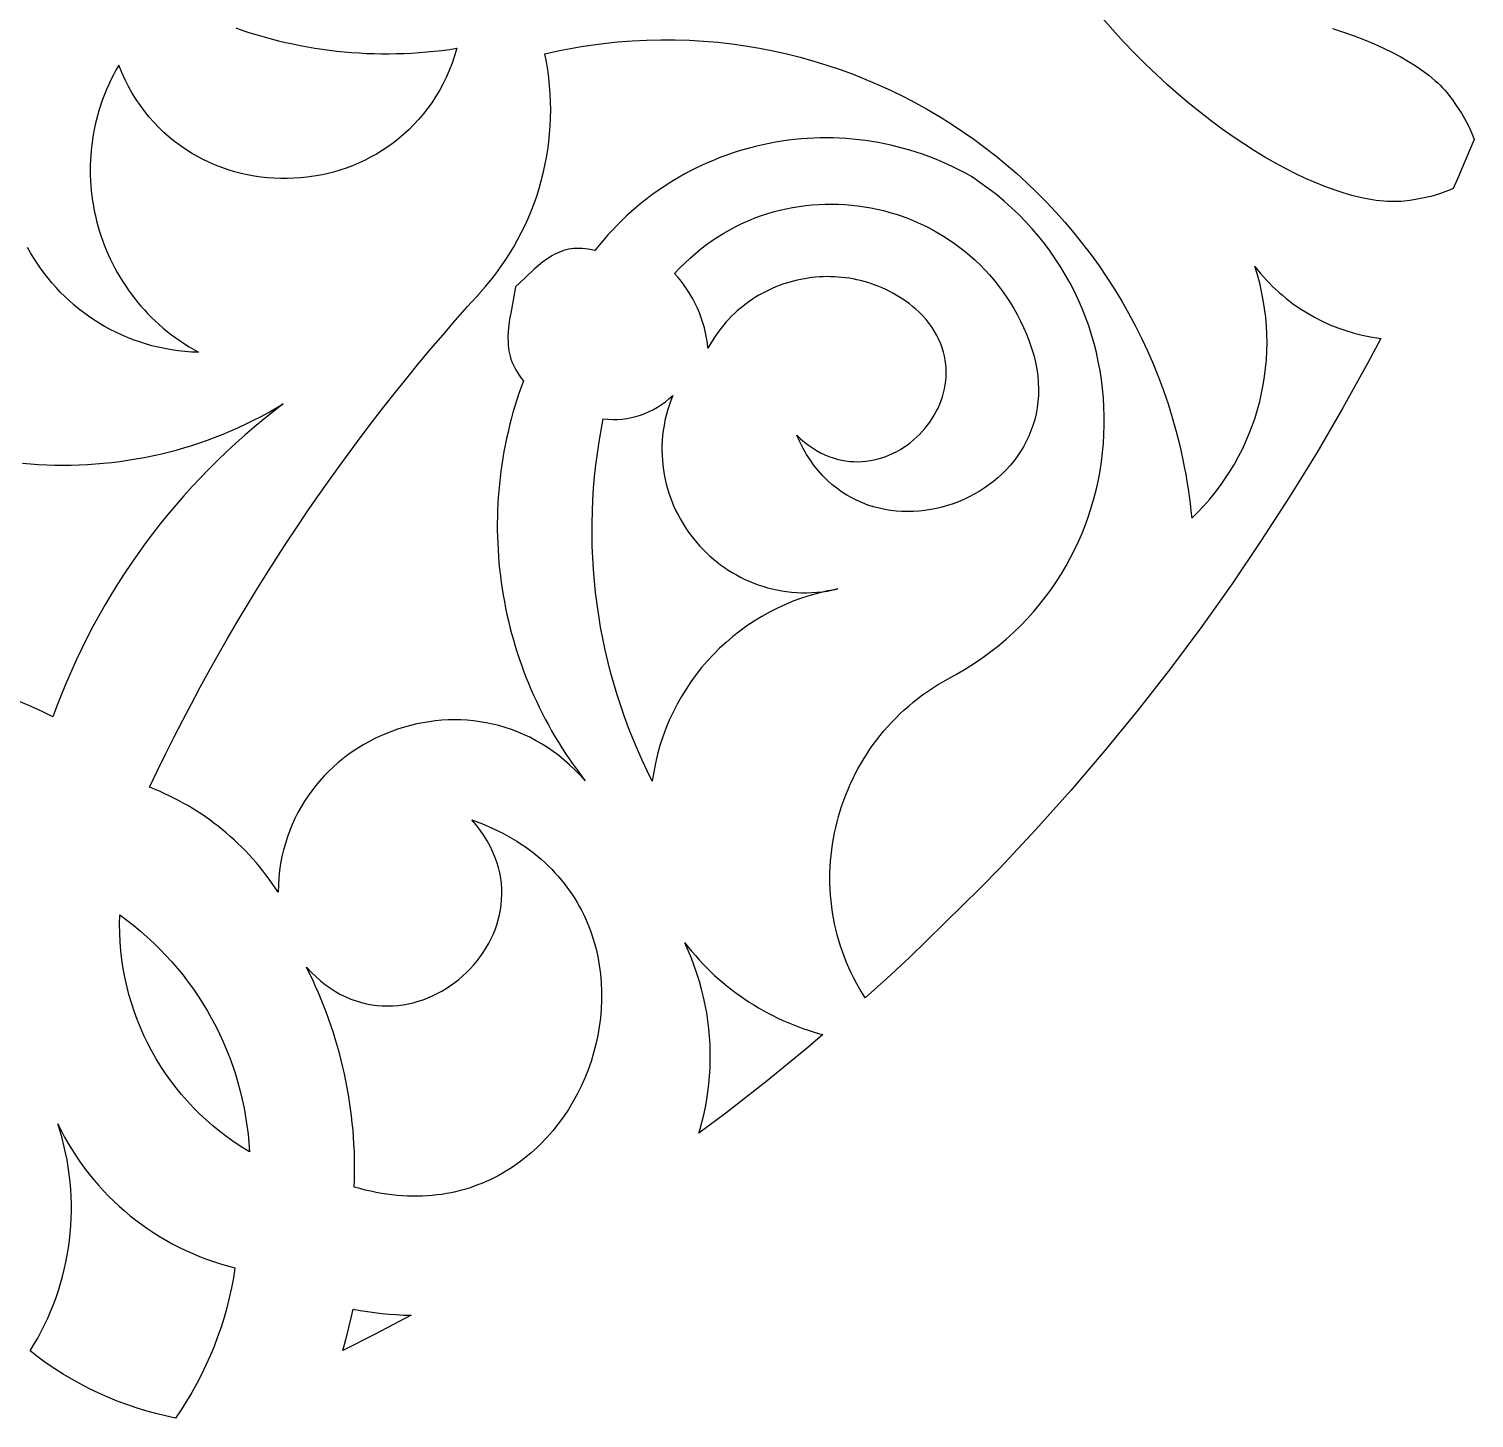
# Model space of a CAD drawing. Extents: x -1145 to -490, y -328 to 327.
# Drawn here: x -779 to -702.2, y -116.2 to -42.3 of the extents above; entities that cross this region are included whole.
import ezdxf

# ---------------------------------------------------------------- set-up
doc = ezdxf.new("R2010")
doc.units = 0
doc.layers.add('LAYER_1', color=18, linetype='CONTINUOUS')

msp = doc.modelspace()

# ---------------------------------------------------------------- linework, layer by layer
at = {"layer": 'LAYER_1'}
for points in [[(-709.729, -42.316), (-709.141, -42.506), (-708.575, -42.705), (-708.032, -42.912), (-707.513, -43.128), (-707.018, -43.351), (-706.547, -43.581), (-706.103, -43.817), (-705.684, -44.059), (-705.292, -44.306), (-704.928, -44.557), (-704.592, -44.813), (-704.284, -45.071), (-704.141, -45.202), (-704.006, -45.333), (-703.878, -45.464), (-703.758, -45.596), (-703.645, -45.728), (-703.54, -45.861), (-703.357, -46.106), (-703.186, -46.347), (-703.026, -46.585), (-702.876, -46.82), (-702.737, -47.055), (-702.609, -47.291), (-702.49, -47.527), (-702.381, -47.767), (-702.281, -48.01), (-702.205, -48.215), (-703.084, -50.304), (-703.314, -50.817), (-703.508, -50.903), (-703.752, -51), (-703.999, -51.087), (-704.251, -51.166), (-704.509, -51.237), (-704.773, -51.299), (-705.046, -51.355), (-705.328, -51.405), (-705.62, -51.448), (-705.924, -51.486), (-706.092, -51.502), (-706.266, -51.512), (-706.445, -51.517), (-706.628, -51.515), (-706.816, -51.508), (-707.009, -51.495), (-707.409, -51.452), (-707.826, -51.385), (-708.26, -51.296), (-708.71, -51.184), (-709.174, -51.049), (-709.652, -50.891), (-710.144, -50.71), (-710.648, -50.506), (-711.163, -50.28), (-711.689, -50.031), (-712.225, -49.759), (-712.769, -49.465), (-713.322, -49.149), (-713.881, -48.81), (-714.447, -48.449), (-715.018, -48.065), (-715.594, -47.659), (-716.173, -47.231), (-716.755, -46.781), (-717.339, -46.309), (-717.924, -45.814), (-718.509, -45.298), (-719.094, -44.76), (-719.677, -44.2), (-720.257, -43.618), (-720.834, -43.014), (-721.407, -42.389), (-721.975, -41.742)], [(-768.024, -42.284), (-767.653, -42.412), (-767.279, -42.534), (-766.904, -42.649), (-766.527, -42.759), (-766.147, -42.862), (-765.766, -42.959), (-765.383, -43.05), (-764.999, -43.135), (-764.613, -43.213), (-764.226, -43.285), (-763.837, -43.351), (-763.446, -43.411), (-763.055, -43.464), (-762.662, -43.51), (-762.268, -43.551), (-761.873, -43.584), (-761.478, -43.611), (-761.081, -43.632), (-760.683, -43.646), (-760.285, -43.654), (-759.886, -43.655), (-759.486, -43.649), (-759.086, -43.637), (-758.686, -43.618), (-758.285, -43.592), (-757.884, -43.559), (-757.483, -43.52), (-757.081, -43.473), (-756.68, -43.42), (-756.278, -43.36), (-756.4, -43.765), (-756.536, -44.158), (-756.686, -44.539), (-756.848, -44.908), (-757.023, -45.265), (-757.21, -45.609), (-757.409, -45.942), (-757.619, -46.263), (-757.84, -46.571), (-758.072, -46.868), (-758.313, -47.152), (-758.564, -47.424), (-758.824, -47.684), (-759.093, -47.932), (-759.37, -48.167), (-759.655, -48.39), (-759.948, -48.601), (-760.248, -48.8), (-760.554, -48.986), (-760.866, -49.16), (-761.184, -49.322), (-761.508, -49.471), (-761.836, -49.608), (-762.169, -49.732), (-762.506, -49.844), (-762.846, -49.944), (-763.19, -50.031), (-763.536, -50.105), (-763.885, -50.167), (-764.235, -50.216), (-764.588, -50.253), (-764.941, -50.277), (-765.295, -50.289), (-765.649, -50.288), (-766.003, -50.274), (-766.356, -50.247), (-766.708, -50.208), (-767.059, -50.156), (-767.407, -50.092), (-767.754, -50.014), (-768.097, -49.924), (-768.438, -49.821), (-768.775, -49.705), (-769.108, -49.577), (-769.436, -49.435), (-769.759, -49.28), (-770.077, -49.113), (-770.39, -48.933), (-770.696, -48.739), (-770.995, -48.533), (-771.288, -48.314), (-771.573, -48.081), (-771.85, -47.836), (-772.119, -47.577), (-772.379, -47.306), (-772.63, -47.021), (-772.872, -46.723), (-773.103, -46.412), (-773.324, -46.088), (-773.534, -45.751), (-773.733, -45.4), (-773.92, -45.036), (-774.095, -44.659), (-774.258, -44.269), (-774.401, -44.522), (-774.538, -44.777), (-774.667, -45.034), (-774.788, -45.293), (-774.903, -45.554), (-775.01, -45.816), (-775.11, -46.08), (-775.203, -46.345), (-775.288, -46.612), (-775.367, -46.879), (-775.438, -47.148), (-775.502, -47.417), (-775.56, -47.688), (-775.61, -47.959), (-775.654, -48.23), (-775.69, -48.502), (-775.72, -48.774), (-775.743, -49.046), (-775.759, -49.318), (-775.768, -49.59), (-775.77, -49.861), (-775.766, -50.133), (-775.756, -50.403), (-775.738, -50.674), (-775.714, -50.943), (-775.683, -51.212), (-775.646, -51.479), (-775.603, -51.745), (-775.553, -52.011), (-775.496, -52.274), (-775.434, -52.537), (-775.364, -52.797), (-775.289, -53.056), (-775.207, -53.313), (-775.119, -53.568), (-775.025, -53.821), (-774.925, -54.071), (-774.818, -54.32), (-774.706, -54.565), (-774.587, -54.808), (-774.462, -55.049), (-774.332, -55.286), (-774.195, -55.521), (-774.052, -55.752), (-773.904, -55.98), (-773.75, -56.205), (-773.59, -56.426), (-773.424, -56.643), (-773.252, -56.857), (-773.075, -57.067), (-772.892, -57.273), (-772.703, -57.475), (-772.509, -57.672), (-772.309, -57.865), (-772.104, -58.054), (-771.893, -58.238), (-771.677, -58.417), (-771.455, -58.591), (-771.228, -58.761), (-770.995, -58.925), (-770.757, -59.084), (-770.514, -59.237), (-770.266, -59.385), (-770.012, -59.528), (-770.38, -59.513), (-770.744, -59.485), (-771.104, -59.446), (-771.458, -59.396), (-771.808, -59.334), (-772.153, -59.262), (-772.493, -59.178), (-772.827, -59.084), (-773.156, -58.98), (-773.48, -58.865), (-773.798, -58.741), (-774.11, -58.607), (-774.417, -58.463), (-774.717, -58.31), (-775.012, -58.148), (-775.3, -57.978), (-775.581, -57.799), (-775.856, -57.611), (-776.124, -57.415), (-776.386, -57.212), (-776.64, -57.001), (-776.888, -56.782), (-777.128, -56.556), (-777.361, -56.323), (-777.586, -56.083), (-777.804, -55.837), (-778.014, -55.585), (-778.216, -55.326), (-778.41, -55.061), (-778.596, -54.791), (-778.774, -54.516), (-778.943, -54.235), (-779.104, -53.949)], [(-779.372, -65.427), (-778.942, -65.464), (-778.512, -65.493), (-778.081, -65.514), (-777.649, -65.527), (-777.218, -65.532), (-776.786, -65.528), (-776.354, -65.516), (-775.922, -65.496), (-775.49, -65.467), (-775.059, -65.43), (-774.628, -65.385), (-774.197, -65.332), (-773.768, -65.27), (-773.339, -65.2), (-772.911, -65.122), (-772.484, -65.035), (-772.058, -64.94), (-771.634, -64.836), (-771.211, -64.724), (-770.789, -64.604), (-770.369, -64.475), (-769.951, -64.338), (-769.535, -64.192), (-769.121, -64.038), (-768.709, -63.876), (-768.3, -63.705), (-767.892, -63.525), (-767.488, -63.337), (-767.086, -63.14), (-766.686, -62.935), (-766.29, -62.722), (-765.897, -62.499), (-765.507, -62.268), (-766.029, -62.67), (-766.543, -63.081), (-767.049, -63.5), (-767.547, -63.929), (-768.036, -64.365), (-768.517, -64.81), (-768.99, -65.264), (-769.454, -65.725), (-769.909, -66.195), (-770.355, -66.672), (-770.793, -67.157), (-771.221, -67.65), (-771.641, -68.15), (-772.051, -68.657), (-772.452, -69.172), (-772.843, -69.694), (-773.225, -70.223), (-773.598, -70.759), (-773.961, -71.301), (-774.314, -71.85), (-774.657, -72.405), (-774.99, -72.967), (-775.313, -73.535), (-775.626, -74.109), (-775.929, -74.689), (-776.221, -75.275), (-776.503, -75.866), (-776.775, -76.463), (-777.036, -77.065), (-777.286, -77.673), (-777.525, -78.286), (-777.754, -78.904), (-778.331, -78.631), (-778.913, -78.367), (-779.499, -78.112)]]:
    msp.add_lwpolyline(points, dxfattribs=at)
for points in [[(-744.674, -42.914), (-743.917, -42.938), (-743.163, -42.982), (-742.414, -43.046), (-741.669, -43.131), (-740.929, -43.235), (-740.195, -43.358), (-739.465, -43.5), (-738.742, -43.662), (-738.024, -43.842), (-737.313, -44.041), (-736.609, -44.258), (-735.911, -44.493), (-735.221, -44.746), (-734.539, -45.016), (-733.865, -45.304), (-733.199, -45.609), (-732.542, -45.931), (-731.894, -46.269), (-731.255, -46.624), (-730.626, -46.995), (-730.007, -47.382), (-729.398, -47.784), (-728.8, -48.202), (-728.213, -48.636), (-727.637, -49.084), (-727.073, -49.547), (-726.52, -50.025), (-725.98, -50.517), (-725.453, -51.023), (-724.938, -51.543), (-724.436, -52.076), (-723.949, -52.623), (-723.475, -53.183), (-723.015, -53.756), (-722.569, -54.341), (-722.139, -54.939), (-721.724, -55.549), (-721.324, -56.172), (-720.94, -56.805), (-720.572, -57.451), (-720.221, -58.108), (-719.887, -58.775), (-719.569, -59.454), (-719.269, -60.143), (-718.987, -60.843), (-718.723, -61.552), (-718.477, -62.272), (-718.251, -63.001), (-718.043, -63.739), (-717.854, -64.487), (-717.686, -65.244), (-717.609, -65.625), (-717.537, -66.009), (-717.47, -66.395), (-717.409, -66.783), (-717.352, -67.173), (-717.301, -67.565), (-717.255, -67.959), (-717.214, -68.355), (-716.883, -68.027), (-716.565, -67.688), (-716.261, -67.341), (-715.971, -66.984), (-715.694, -66.618), (-715.432, -66.245), (-715.184, -65.863), (-714.95, -65.474), (-714.73, -65.077), (-714.525, -64.675), (-714.334, -64.265), (-714.158, -63.851), (-713.996, -63.43), (-713.85, -63.005), (-713.718, -62.575), (-713.601, -62.141), (-713.5, -61.703), (-713.414, -61.261), (-713.343, -60.817), (-713.287, -60.37), (-713.247, -59.921), (-713.223, -59.471), (-713.214, -59.019), (-713.222, -58.566), (-713.245, -58.112), (-713.284, -57.659), (-713.34, -57.206), (-713.411, -56.753), (-713.5, -56.302), (-713.604, -55.852), (-713.725, -55.405), (-713.863, -54.959), (-713.714, -55.148), (-713.561, -55.333), (-713.405, -55.513), (-713.245, -55.688), (-713.082, -55.859), (-712.916, -56.026), (-712.746, -56.188), (-712.573, -56.345), (-712.397, -56.498), (-712.218, -56.646), (-712.036, -56.79), (-711.851, -56.928), (-711.474, -57.192), (-711.086, -57.437), (-710.689, -57.664), (-710.284, -57.871), (-709.87, -58.059), (-709.45, -58.228), (-709.022, -58.377), (-708.589, -58.507), (-708.151, -58.617), (-707.709, -58.708), (-707.263, -58.778), (-707.16, -58.79), (-707.846, -60.09), (-709.18, -62.489), (-710.57, -64.866), (-712.016, -67.217), (-713.518, -69.542), (-715.074, -71.838), (-716.684, -74.103), (-718.347, -76.336), (-720.061, -78.534), (-721.827, -80.697), (-723.642, -82.821), (-725.506, -84.906), (-727.417, -86.95), (-728.46, -88.017), (-732.223, -91.701), (-733.419, -92.819), (-734.569, -93.847), (-734.685, -93.667), (-734.852, -93.392), (-735.011, -93.114), (-735.161, -92.833), (-735.303, -92.549), (-735.436, -92.264), (-735.561, -91.976), (-735.678, -91.685), (-735.786, -91.393), (-735.885, -91.099), (-735.977, -90.804), (-736.06, -90.507), (-736.135, -90.208), (-736.202, -89.909), (-736.261, -89.608), (-736.312, -89.307), (-736.355, -89.005), (-736.39, -88.702), (-736.417, -88.399), (-736.436, -88.096), (-736.447, -87.792), (-736.451, -87.489), (-736.447, -87.186), (-736.435, -86.883), (-736.415, -86.581), (-736.388, -86.28), (-736.354, -85.979), (-736.311, -85.679), (-736.262, -85.381), (-736.205, -85.084), (-736.14, -84.788), (-736.069, -84.494), (-735.99, -84.202), (-735.903, -83.912), (-735.81, -83.624), (-735.709, -83.338), (-735.602, -83.054), (-735.487, -82.773), (-735.365, -82.495), (-735.236, -82.22), (-735.101, -81.948), (-734.958, -81.679), (-734.809, -81.413), (-734.652, -81.151), (-734.489, -80.893), (-734.32, -80.638), (-734.143, -80.387), (-733.96, -80.141), (-733.771, -79.898), (-733.575, -79.661), (-733.372, -79.427), (-733.163, -79.199), (-732.948, -78.975), (-732.726, -78.757), (-732.498, -78.544), (-732.263, -78.336), (-732.023, -78.134), (-731.776, -77.937), (-731.523, -77.746), (-731.264, -77.562), (-730.999, -77.383), (-730.728, -77.211), (-730.451, -77.045), (-730.168, -76.886), (-729.683, -76.622), (-729.212, -76.344), (-728.756, -76.054), (-728.314, -75.752), (-727.887, -75.437), (-727.474, -75.111), (-727.075, -74.774), (-726.691, -74.426), (-726.322, -74.067), (-725.967, -73.699), (-725.627, -73.321), (-725.301, -72.934), (-724.99, -72.538), (-724.694, -72.134), (-724.412, -71.722), (-724.145, -71.302), (-723.892, -70.876), (-723.655, -70.442), (-723.432, -70.002), (-723.223, -69.556), (-723.03, -69.105), (-722.851, -68.649), (-722.687, -68.187), (-722.538, -67.722), (-722.403, -67.252), (-722.284, -66.78), (-722.179, -66.304), (-722.09, -65.825), (-722.015, -65.344), (-721.955, -64.861), (-721.91, -64.376), (-721.88, -63.891), (-721.865, -63.405), (-721.865, -62.918), (-721.88, -62.432), (-721.91, -61.946), (-721.955, -61.461), (-722.015, -60.977), (-722.09, -60.495), (-722.181, -60.015), (-722.286, -59.538), (-722.407, -59.064), (-722.543, -58.593), (-722.694, -58.125), (-722.86, -57.662), (-723.041, -57.204), (-723.238, -56.75), (-723.45, -56.302), (-723.677, -55.859), (-723.92, -55.423), (-724.177, -54.993), (-724.45, -54.57), (-724.739, -54.155), (-725.043, -53.747), (-725.362, -53.347), (-725.697, -52.956), (-726.047, -52.574), (-726.412, -52.202), (-726.793, -51.839), (-727.19, -51.486), (-727.602, -51.144), (-728.029, -50.813), (-728.473, -50.493), (-728.931, -50.186), (-729.248, -50.009), (-729.567, -49.841), (-729.888, -49.681), (-730.211, -49.529), (-730.537, -49.384), (-730.865, -49.248), (-731.195, -49.12), (-731.526, -49), (-731.859, -48.887), (-732.194, -48.782), (-732.529, -48.686), (-732.867, -48.597), (-733.205, -48.516), (-733.544, -48.442), (-733.884, -48.376), (-734.225, -48.319), (-734.566, -48.268), (-734.908, -48.226), (-735.251, -48.191), (-735.593, -48.163), (-735.936, -48.144), (-736.278, -48.132), (-736.621, -48.127), (-736.963, -48.13), (-737.305, -48.14), (-737.646, -48.158), (-737.986, -48.183), (-738.326, -48.216), (-738.665, -48.256), (-739.002, -48.303), (-739.339, -48.358), (-739.674, -48.42), (-740.008, -48.49), (-740.34, -48.566), (-740.671, -48.65), (-741, -48.741), (-741.326, -48.84), (-741.651, -48.945), (-741.974, -49.058), (-742.294, -49.177), (-742.611, -49.304), (-742.927, -49.438), (-743.239, -49.579), (-743.549, -49.727), (-743.855, -49.882), (-744.159, -50.044), (-744.459, -50.213), (-744.756, -50.388), (-745.05, -50.571), (-745.34, -50.76), (-745.626, -50.957), (-745.908, -51.16), (-746.186, -51.37), (-746.461, -51.586), (-746.731, -51.81), (-746.996, -52.04), (-747.257, -52.277), (-747.514, -52.52), (-747.765, -52.77), (-748.012, -53.027), (-748.254, -53.291), (-748.491, -53.56), (-748.722, -53.837), (-748.948, -54.12), (-749.123, -54.078), (-749.292, -54.046), (-749.456, -54.022), (-749.615, -54.007), (-749.769, -54.001), (-749.919, -54.002), (-750.064, -54.011), (-750.206, -54.027), (-750.344, -54.051), (-750.478, -54.082), (-750.61, -54.12), (-750.739, -54.164), (-750.865, -54.215), (-750.989, -54.271), (-751.111, -54.334), (-751.232, -54.402), (-751.469, -54.553), (-751.703, -54.724), (-751.935, -54.912), (-752.169, -55.115), (-752.649, -55.56), (-753.159, -56.041), (-753.291, -56.763), (-753.419, -57.442), (-753.474, -57.769), (-753.519, -58.087), (-753.55, -58.399), (-753.566, -58.705), (-753.562, -59.005), (-753.552, -59.154), (-753.536, -59.301), (-753.513, -59.448), (-753.484, -59.594), (-753.448, -59.74), (-753.405, -59.885), (-753.353, -60.029), (-753.294, -60.174), (-753.225, -60.318), (-753.148, -60.462), (-753.061, -60.606), (-752.965, -60.75), (-752.859, -60.895), (-752.742, -61.04), (-752.864, -61.377), (-752.981, -61.715), (-753.092, -62.055), (-753.198, -62.395), (-753.297, -62.737), (-753.391, -63.079), (-753.48, -63.422), (-753.562, -63.766), (-753.639, -64.111), (-753.711, -64.457), (-753.777, -64.803), (-753.837, -65.15), (-753.891, -65.497), (-753.94, -65.845), (-753.983, -66.193), (-754.021, -66.541), (-754.053, -66.89), (-754.08, -67.239), (-754.101, -67.587), (-754.116, -67.936), (-754.126, -68.285), (-754.131, -68.634), (-754.13, -68.982), (-754.123, -69.33), (-754.111, -69.678), (-754.093, -70.026), (-754.07, -70.373), (-754.042, -70.72), (-754.008, -71.066), (-753.968, -71.411), (-753.924, -71.756), (-753.873, -72.1), (-753.818, -72.443), (-753.757, -72.785), (-753.69, -73.127), (-753.618, -73.467), (-753.541, -73.806), (-753.458, -74.144), (-753.371, -74.481), (-753.277, -74.816), (-753.179, -75.15), (-753.075, -75.483), (-752.965, -75.814), (-752.851, -76.144), (-752.731, -76.472), (-752.606, -76.798), (-752.476, -77.122), (-752.34, -77.445), (-752.199, -77.766), (-752.053, -78.085), (-751.901, -78.402), (-751.745, -78.716), (-751.583, -79.029), (-751.416, -79.339), (-751.244, -79.647), (-751.067, -79.953), (-750.884, -80.257), (-750.696, -80.557), (-750.503, -80.856), (-750.305, -81.151), (-750.102, -81.444), (-749.894, -81.734), (-749.681, -82.022), (-749.462, -82.306), (-749.73, -82.009), (-750.005, -81.726), (-750.286, -81.458), (-750.574, -81.206), (-750.867, -80.968), (-751.166, -80.746), (-751.47, -80.537), (-751.779, -80.344), (-752.092, -80.164), (-752.41, -79.999), (-752.731, -79.848), (-753.055, -79.71), (-753.383, -79.587), (-753.713, -79.477), (-754.045, -79.38), (-754.38, -79.297), (-754.716, -79.227), (-755.053, -79.17), (-755.391, -79.126), (-755.73, -79.095), (-756.069, -79.076), (-756.408, -79.07), (-756.746, -79.077), (-757.083, -79.095), (-757.419, -79.126), (-757.754, -79.168), (-758.086, -79.222), (-758.416, -79.288), (-758.744, -79.366), (-759.068, -79.454), (-759.39, -79.554), (-759.707, -79.666), (-760.021, -79.788), (-760.33, -79.92), (-760.634, -80.064), (-760.933, -80.218), (-761.226, -80.383), (-761.514, -80.557), (-761.796, -80.742), (-762.071, -80.937), (-762.339, -81.141), (-762.6, -81.356), (-762.853, -81.58), (-763.098, -81.813), (-763.335, -82.055), (-763.563, -82.307), (-763.782, -82.568), (-763.992, -82.837), (-764.192, -83.115), (-764.382, -83.402), (-764.562, -83.697), (-764.73, -84.001), (-764.888, -84.312), (-765.034, -84.632), (-765.168, -84.96), (-765.29, -85.295), (-765.399, -85.638), (-765.495, -85.988), (-765.579, -86.345), (-765.648, -86.71), (-765.703, -87.082), (-765.745, -87.461), (-765.771, -87.846), (-765.782, -88.238), (-765.937, -88.002), (-766.096, -87.769), (-766.26, -87.54), (-766.428, -87.315), (-766.6, -87.093), (-766.776, -86.875), (-766.956, -86.66), (-767.141, -86.449), (-767.329, -86.243), (-767.521, -86.039), (-767.718, -85.84), (-767.918, -85.645), (-768.121, -85.454), (-768.329, -85.267), (-768.54, -85.084), (-768.754, -84.905), (-768.972, -84.73), (-769.194, -84.56), (-769.418, -84.394), (-769.647, -84.232), (-769.878, -84.075), (-770.112, -83.922), (-770.35, -83.774), (-770.591, -83.631), (-770.834, -83.492), (-771.081, -83.358), (-771.33, -83.228), (-771.582, -83.103), (-771.837, -82.984), (-772.095, -82.869), (-772.355, -82.759), (-772.618, -82.654), (-772.189, -81.757), (-771.753, -80.865), (-771.308, -79.978), (-770.855, -79.094), (-770.395, -78.215), (-769.926, -77.341), (-769.449, -76.471), (-768.964, -75.606), (-768.472, -74.745), (-767.971, -73.89), (-767.463, -73.039), (-766.947, -72.192), (-766.423, -71.351), (-765.891, -70.514), (-765.352, -69.683), (-764.805, -68.856), (-764.251, -68.035), (-763.689, -67.219), (-763.119, -66.408), (-762.542, -65.602), (-761.957, -64.801), (-761.365, -64.006), (-760.766, -63.216), (-760.159, -62.432), (-759.545, -61.653), (-758.924, -60.88), (-758.295, -60.112), (-757.659, -59.35), (-757.016, -58.594), (-756.366, -57.844), (-755.708, -57.099), (-755.044, -56.36), (-755.038, -56.348), (-754.751, -56.022), (-754.475, -55.689), (-754.21, -55.349), (-753.956, -55.002), (-753.713, -54.649), (-753.482, -54.29), (-753.261, -53.924), (-753.052, -53.553), (-752.854, -53.177), (-752.668, -52.795), (-752.493, -52.409), (-752.329, -52.018), (-752.178, -51.623), (-752.038, -51.224), (-751.91, -50.82), (-751.793, -50.414), (-751.689, -50.004), (-751.597, -49.591), (-751.516, -49.176), (-751.448, -48.758), (-751.392, -48.338), (-751.349, -47.917), (-751.318, -47.493), (-751.299, -47.068), (-751.293, -46.642), (-751.299, -46.216), (-751.318, -45.789), (-751.35, -45.361), (-751.395, -44.934), (-751.452, -44.507), (-751.523, -44.08), (-751.606, -43.654), (-751.218, -43.566), (-750.829, -43.484), (-750.441, -43.408), (-750.053, -43.337), (-749.666, -43.271), (-749.279, -43.212), (-748.505, -43.108), (-747.734, -43.027), (-746.965, -42.967), (-746.198, -42.928), (-745.434, -42.911)], [(-735.999, -51.651), (-735.652, -51.669), (-735.306, -51.697), (-734.961, -51.736), (-734.617, -51.786), (-734.275, -51.845), (-733.935, -51.915), (-733.597, -51.996), (-733.262, -52.086), (-732.93, -52.187), (-732.6, -52.298), (-732.274, -52.419), (-731.952, -52.55), (-731.633, -52.691), (-731.319, -52.842), (-731.009, -53.003), (-730.704, -53.173), (-730.403, -53.354), (-730.108, -53.544), (-729.819, -53.744), (-729.535, -53.953), (-729.257, -54.172), (-728.986, -54.4), (-728.721, -54.638), (-728.463, -54.886), (-728.212, -55.142), (-727.969, -55.408), (-727.733, -55.683), (-727.506, -55.968), (-727.286, -56.261), (-727.075, -56.564), (-726.873, -56.876), (-726.68, -57.196), (-726.496, -57.526), (-726.322, -57.865), (-726.158, -58.212), (-726.004, -58.568), (-725.86, -58.933), (-725.726, -59.313), (-725.614, -59.688), (-725.523, -60.058), (-725.453, -60.422), (-725.403, -60.78), (-725.372, -61.133), (-725.36, -61.479), (-725.366, -61.818), (-725.39, -62.151), (-725.432, -62.477), (-725.49, -62.796), (-725.565, -63.108), (-725.655, -63.412), (-725.76, -63.708), (-725.88, -63.996), (-726.014, -64.276), (-726.161, -64.548), (-726.321, -64.811), (-726.494, -65.066), (-726.678, -65.311), (-726.874, -65.547), (-727.08, -65.774), (-727.297, -65.991), (-727.523, -66.198), (-727.758, -66.395), (-728.002, -66.582), (-728.254, -66.758), (-728.513, -66.923), (-728.779, -67.078), (-729.052, -67.221), (-729.331, -67.353), (-729.614, -67.473), (-729.903, -67.582), (-730.195, -67.678), (-730.492, -67.763), (-730.791, -67.835), (-731.093, -67.894), (-731.397, -67.94), (-731.703, -67.973), (-732.009, -67.993), (-732.316, -68), (-732.622, -67.992), (-732.928, -67.971), (-733.233, -67.936), (-733.535, -67.886), (-733.836, -67.822), (-734.133, -67.743), (-734.427, -67.649), (-734.717, -67.539), (-735.003, -67.414), (-735.283, -67.274), (-735.558, -67.118), (-735.826, -66.945), (-736.088, -66.757), (-736.343, -66.552), (-736.59, -66.33), (-736.828, -66.091), (-737.058, -65.835), (-737.278, -65.562), (-737.488, -65.271), (-737.687, -64.962), (-737.876, -64.636), (-738.052, -64.291), (-738.217, -63.928), (-738.011, -64.123), (-737.801, -64.302), (-737.589, -64.466), (-737.375, -64.615), (-737.159, -64.749), (-736.942, -64.869), (-736.723, -64.975), (-736.503, -65.067), (-736.282, -65.145), (-736.061, -65.21), (-735.839, -65.262), (-735.618, -65.301), (-735.398, -65.328), (-735.178, -65.343), (-734.959, -65.347), (-734.741, -65.339), (-734.525, -65.319), (-734.311, -65.289), (-734.1, -65.248), (-733.891, -65.198), (-733.684, -65.137), (-733.481, -65.066), (-733.281, -64.986), (-733.085, -64.897), (-732.893, -64.8), (-732.706, -64.694), (-732.523, -64.579), (-732.344, -64.457), (-732.172, -64.328), (-732.004, -64.191), (-731.843, -64.047), (-731.687, -63.896), (-731.538, -63.74), (-731.396, -63.577), (-731.26, -63.408), (-731.132, -63.234), (-731.012, -63.055), (-730.899, -62.871), (-730.795, -62.682), (-730.699, -62.49), (-730.612, -62.293), (-730.534, -62.092), (-730.465, -61.889), (-730.406, -61.682), (-730.357, -61.473), (-730.319, -61.261), (-730.29, -61.046), (-730.273, -60.831), (-730.267, -60.613), (-730.273, -60.394), (-730.29, -60.175), (-730.319, -59.954), (-730.36, -59.734), (-730.415, -59.513), (-730.482, -59.293), (-730.562, -59.073), (-730.656, -58.854), (-730.764, -58.636), (-730.886, -58.42), (-731.022, -58.205), (-731.173, -57.993), (-731.34, -57.782), (-731.521, -57.575), (-731.718, -57.37), (-731.883, -57.226), (-732.051, -57.087), (-732.221, -56.955), (-732.394, -56.828), (-732.569, -56.708), (-732.747, -56.593), (-732.927, -56.484), (-733.109, -56.381), (-733.294, -56.284), (-733.48, -56.193), (-733.667, -56.107), (-733.857, -56.027), (-734.048, -55.953), (-734.24, -55.885), (-734.434, -55.823), (-734.628, -55.766), (-734.824, -55.715), (-735.021, -55.669), (-735.218, -55.629), (-735.416, -55.595), (-735.615, -55.566), (-735.814, -55.543), (-736.013, -55.525), (-736.213, -55.513), (-736.412, -55.507), (-736.612, -55.506), (-736.811, -55.51), (-737.01, -55.52), (-737.209, -55.535), (-737.407, -55.556), (-737.604, -55.582), (-737.8, -55.613), (-737.996, -55.65), (-738.191, -55.692), (-738.384, -55.739), (-738.576, -55.791), (-738.767, -55.849), (-738.956, -55.912), (-739.143, -55.98), (-739.329, -56.054), (-739.513, -56.132), (-739.694, -56.216), (-739.874, -56.305), (-740.051, -56.399), (-740.226, -56.498), (-740.399, -56.602), (-740.568, -56.711), (-740.735, -56.825), (-740.9, -56.944), (-741.061, -57.068), (-741.219, -57.197), (-741.374, -57.331), (-741.525, -57.47), (-741.673, -57.614), (-741.817, -57.763), (-741.958, -57.916), (-742.095, -58.075), (-742.228, -58.238), (-742.356, -58.406), (-742.481, -58.578), (-742.601, -58.756), (-742.717, -58.938), (-742.828, -59.125), (-742.934, -59.316), (-742.965, -59.039), (-743.007, -58.764), (-743.06, -58.492), (-743.125, -58.223), (-743.2, -57.957), (-743.286, -57.695), (-743.383, -57.437), (-743.49, -57.183), (-743.608, -56.933), (-743.735, -56.689), (-743.873, -56.45), (-744.021, -56.216), (-744.178, -55.989), (-744.346, -55.767), (-744.522, -55.552), (-744.708, -55.345), (-744.44, -55.058), (-744.166, -54.784), (-743.885, -54.521), (-743.599, -54.27), (-743.307, -54.031), (-743.009, -53.804), (-742.707, -53.588), (-742.399, -53.384), (-742.087, -53.192), (-741.771, -53.011), (-741.45, -52.842), (-741.126, -52.684), (-740.799, -52.537), (-740.468, -52.402), (-740.134, -52.278), (-739.798, -52.165), (-739.459, -52.064), (-739.118, -51.973), (-738.775, -51.894), (-738.431, -51.826), (-738.085, -51.768), (-737.738, -51.722), (-737.391, -51.686), (-737.043, -51.661), (-736.695, -51.647), (-736.347, -51.644)], [(-744.911, -62.088), (-745.003, -62.356), (-745.085, -62.625), (-745.157, -62.893), (-745.218, -63.161), (-745.269, -63.428), (-745.311, -63.694), (-745.342, -63.96), (-745.364, -64.225), (-745.376, -64.488), (-745.379, -64.75), (-745.373, -65.011), (-745.357, -65.27), (-745.333, -65.527), (-745.3, -65.782), (-745.259, -66.034), (-745.209, -66.284), (-745.15, -66.532), (-745.084, -66.777), (-745.009, -67.018), (-744.926, -67.257), (-744.836, -67.493), (-744.738, -67.725), (-744.633, -67.953), (-744.521, -68.177), (-744.401, -68.398), (-744.274, -68.614), (-744.141, -68.826), (-744.001, -69.034), (-743.854, -69.237), (-743.701, -69.435), (-743.542, -69.628), (-743.376, -69.816), (-743.205, -69.998), (-743.027, -70.175), (-742.845, -70.346), (-742.656, -70.511), (-742.462, -70.67), (-742.263, -70.823), (-742.059, -70.97), (-741.85, -71.11), (-741.637, -71.243), (-741.418, -71.369), (-741.196, -71.488), (-740.968, -71.6), (-740.737, -71.705), (-740.502, -71.801), (-740.263, -71.89), (-740.02, -71.971), (-739.773, -72.044), (-739.523, -72.109), (-739.27, -72.165), (-739.013, -72.212), (-738.754, -72.251), (-738.492, -72.28), (-738.227, -72.301), (-737.959, -72.311), (-737.689, -72.313), (-737.417, -72.305), (-737.143, -72.286), (-736.866, -72.258), (-736.588, -72.22), (-736.57, -72.217), (-736.984, -72.312), (-737.451, -72.441), (-737.91, -72.587), (-738.361, -72.751), (-738.802, -72.932), (-739.235, -73.13), (-739.658, -73.344), (-740.07, -73.574), (-740.473, -73.82), (-740.864, -74.08), (-741.245, -74.356), (-741.613, -74.646), (-741.97, -74.95), (-742.314, -75.267), (-742.646, -75.597), (-742.964, -75.94), (-743.269, -76.296), (-743.56, -76.663), (-743.836, -77.042), (-744.098, -77.431), (-744.345, -77.832), (-744.576, -78.243), (-744.791, -78.663), (-744.99, -79.093), (-745.172, -79.532), (-745.337, -79.98), (-745.484, -80.436), (-745.614, -80.9), (-745.725, -81.371), (-745.818, -81.849), (-745.892, -82.333), (-746.169, -81.774), (-746.434, -81.209), (-746.686, -80.64), (-746.926, -80.066), (-747.154, -79.488), (-747.369, -78.907), (-747.572, -78.321), (-747.762, -77.732), (-747.94, -77.14), (-748.105, -76.544), (-748.257, -75.946), (-748.397, -75.345), (-748.524, -74.741), (-748.639, -74.135), (-748.74, -73.527), (-748.829, -72.917), (-748.905, -72.305), (-748.969, -71.692), (-749.019, -71.077), (-749.057, -70.461), (-749.082, -69.844), (-749.094, -69.227), (-749.093, -68.609), (-749.079, -67.991), (-749.052, -67.373), (-749.012, -66.754), (-748.959, -66.137), (-748.893, -65.519), (-748.813, -64.902), (-748.721, -64.287), (-748.615, -63.672), (-748.497, -63.059), (-748.248, -63.086), (-747.998, -63.098), (-747.749, -63.095), (-747.499, -63.077), (-747.251, -63.046), (-747.005, -63), (-746.761, -62.94), (-746.521, -62.867), (-746.285, -62.78), (-746.054, -62.681), (-745.828, -62.568), (-745.608, -62.443), (-745.396, -62.305), (-745.191, -62.155), (-744.995, -61.993), (-744.808, -61.82)], [(-736.309, -72.171), (-736.57, -72.217), (-736.509, -72.203), (-736.027, -72.112)], [(-755.199, -84.488), (-754.913, -84.6), (-754.633, -84.718), (-754.36, -84.84), (-754.094, -84.967), (-753.835, -85.099), (-753.582, -85.236), (-753.336, -85.377), (-753.097, -85.522), (-752.865, -85.672), (-752.639, -85.826), (-752.419, -85.984), (-752.207, -86.146), (-752, -86.312), (-751.8, -86.482), (-751.607, -86.656), (-751.42, -86.833), (-751.239, -87.013), (-751.065, -87.197), (-750.896, -87.384), (-750.734, -87.574), (-750.579, -87.767), (-750.429, -87.964), (-750.286, -88.163), (-750.148, -88.364), (-750.017, -88.569), (-749.892, -88.776), (-749.772, -88.985), (-749.659, -89.196), (-749.551, -89.41), (-749.45, -89.626), (-749.354, -89.844), (-749.264, -90.063), (-749.18, -90.285), (-749.101, -90.508), (-749.028, -90.733), (-748.961, -90.959), (-748.899, -91.186), (-748.843, -91.415), (-748.793, -91.645), (-748.748, -91.876), (-748.708, -92.108), (-748.674, -92.34), (-748.645, -92.574), (-748.604, -93.042), (-748.584, -93.512), (-748.584, -93.983), (-748.605, -94.454), (-748.647, -94.924), (-748.708, -95.391), (-748.789, -95.857), (-748.889, -96.319), (-749.009, -96.776), (-749.147, -97.228), (-749.304, -97.675), (-749.478, -98.114), (-749.671, -98.546), (-749.882, -98.969), (-750.109, -99.383), (-750.354, -99.786), (-750.615, -100.179), (-750.893, -100.559), (-751.187, -100.927), (-751.497, -101.281), (-751.823, -101.621), (-751.991, -101.785), (-752.163, -101.945), (-752.339, -102.101), (-752.519, -102.253), (-752.702, -102.401), (-752.889, -102.544), (-753.08, -102.683), (-753.274, -102.817), (-753.472, -102.947), (-753.673, -103.072), (-753.878, -103.192), (-754.086, -103.307), (-754.297, -103.417), (-754.512, -103.522), (-754.73, -103.621), (-754.951, -103.715), (-755.176, -103.803), (-755.404, -103.886), (-755.635, -103.963), (-755.869, -104.035), (-756.106, -104.1), (-756.346, -104.159), (-756.589, -104.212), (-756.835, -104.259), (-757.084, -104.3), (-757.337, -104.334), (-757.591, -104.361), (-757.849, -104.382), (-758.11, -104.396), (-758.373, -104.403), (-758.639, -104.403), (-758.908, -104.396), (-759.179, -104.382), (-759.453, -104.36), (-759.729, -104.331), (-760.008, -104.295), (-760.29, -104.251), (-760.574, -104.199), (-760.86, -104.139), (-761.149, -104.071), (-761.44, -103.996), (-761.734, -103.912), (-761.721, -103.532), (-761.714, -103.152), (-761.714, -102.773), (-761.719, -102.394), (-761.731, -102.016), (-761.749, -101.638), (-761.772, -101.26), (-761.802, -100.883), (-761.838, -100.507), (-761.879, -100.132), (-761.927, -99.758), (-761.981, -99.384), (-762.04, -99.012), (-762.106, -98.64), (-762.177, -98.27), (-762.254, -97.901), (-762.337, -97.533), (-762.426, -97.166), (-762.521, -96.801), (-762.622, -96.438), (-762.728, -96.076), (-762.84, -95.715), (-762.958, -95.356), (-763.082, -94.999), (-763.212, -94.644), (-763.347, -94.291), (-763.488, -93.94), (-763.635, -93.591), (-763.787, -93.244), (-763.945, -92.899), (-764.109, -92.556), (-764.278, -92.216), (-764.03, -92.481), (-763.778, -92.725), (-763.521, -92.951), (-763.261, -93.157), (-762.996, -93.345), (-762.729, -93.514), (-762.458, -93.666), (-762.185, -93.8), (-761.911, -93.917), (-761.634, -94.017), (-761.357, -94.101), (-761.078, -94.168), (-760.8, -94.22), (-760.521, -94.256), (-760.243, -94.278), (-759.965, -94.284), (-759.689, -94.277), (-759.414, -94.255), (-759.142, -94.22), (-758.872, -94.172), (-758.604, -94.11), (-758.34, -94.036), (-758.08, -93.95), (-757.823, -93.853), (-757.571, -93.743), (-757.324, -93.623), (-757.082, -93.492), (-756.846, -93.351), (-756.616, -93.199), (-756.392, -93.038), (-756.175, -92.868), (-755.965, -92.688), (-755.763, -92.501), (-755.569, -92.305), (-755.384, -92.101), (-755.207, -91.889), (-755.04, -91.671), (-754.882, -91.445), (-754.734, -91.213), (-754.597, -90.976), (-754.471, -90.732), (-754.356, -90.483), (-754.253, -90.229), (-754.161, -89.971), (-754.083, -89.708), (-754.017, -89.441), (-753.964, -89.171), (-753.925, -88.898), (-753.9, -88.621), (-753.89, -88.342), (-753.895, -88.062), (-753.915, -87.779), (-753.95, -87.495), (-754.002, -87.21), (-754.07, -86.924), (-754.155, -86.638), (-754.257, -86.352), (-754.378, -86.066), (-754.516, -85.781), (-754.673, -85.498), (-754.848, -85.215), (-755.043, -84.935), (-755.258, -84.656), (-755.493, -84.381)], [(-773.821, -89.725), (-773.451, -90.014), (-773.09, -90.313), (-772.739, -90.621), (-772.397, -90.938), (-772.066, -91.264), (-771.744, -91.599), (-771.432, -91.941), (-771.131, -92.292), (-770.839, -92.651), (-770.558, -93.017), (-770.288, -93.391), (-770.029, -93.771), (-769.78, -94.159), (-769.542, -94.553), (-769.316, -94.954), (-769.1, -95.36), (-768.896, -95.773), (-768.704, -96.191), (-768.523, -96.615), (-768.353, -97.044), (-768.196, -97.478), (-768.051, -97.916), (-767.918, -98.359), (-767.797, -98.806), (-767.688, -99.257), (-767.593, -99.712), (-767.509, -100.171), (-767.439, -100.632), (-767.382, -101.097), (-767.337, -101.564), (-767.306, -102.035), (-767.717, -101.784), (-768.118, -101.52), (-768.508, -101.244), (-768.886, -100.956), (-769.254, -100.657), (-769.61, -100.346), (-769.954, -100.024), (-770.286, -99.692), (-770.606, -99.349), (-770.914, -98.996), (-771.21, -98.634), (-771.493, -98.263), (-771.763, -97.883), (-772.02, -97.494), (-772.264, -97.097), (-772.494, -96.692), (-772.711, -96.28), (-772.914, -95.861), (-773.103, -95.435), (-773.278, -95.003), (-773.439, -94.564), (-773.585, -94.12), (-773.716, -93.671), (-773.832, -93.217), (-773.933, -92.758), (-774.019, -92.294), (-774.089, -91.827), (-774.143, -91.357), (-774.182, -90.883), (-774.204, -90.406), (-774.21, -89.927), (-774.2, -89.445)], [(-743.98, -91.159), (-743.793, -91.387), (-743.601, -91.609), (-743.404, -91.828), (-743.203, -92.042), (-742.999, -92.251), (-742.79, -92.455), (-742.577, -92.655), (-742.36, -92.85), (-742.139, -93.04), (-741.914, -93.226), (-741.686, -93.406), (-741.454, -93.582), (-741.219, -93.752), (-740.98, -93.917), (-740.738, -94.077), (-740.493, -94.232), (-740.245, -94.382), (-739.994, -94.526), (-739.739, -94.665), (-739.482, -94.798), (-739.223, -94.926), (-738.96, -95.048), (-738.695, -95.165), (-738.427, -95.276), (-738.157, -95.382), (-737.885, -95.481), (-737.611, -95.575), (-737.334, -95.663), (-737.055, -95.745), (-736.821, -95.808), (-737.628, -96.498), (-739.791, -98.263), (-741.989, -99.978), (-743.42, -101.044), (-743.37, -100.884), (-743.258, -100.483), (-743.157, -100.079), (-743.07, -99.671), (-742.995, -99.261), (-742.932, -98.848), (-742.882, -98.433), (-742.844, -98.016), (-742.819, -97.597), (-742.807, -97.178), (-742.807, -96.757), (-742.82, -96.335), (-742.846, -95.914), (-742.885, -95.492), (-742.936, -95.07), (-743, -94.649), (-743.078, -94.228), (-743.168, -93.809), (-743.271, -93.391), (-743.387, -92.974), (-743.516, -92.56), (-743.658, -92.148), (-743.813, -91.738), (-743.981, -91.331), (-744.163, -90.928)], [(-777.318, -100.908), (-777.132, -101.258), (-776.937, -101.601), (-776.733, -101.939), (-776.52, -102.269), (-776.298, -102.593), (-776.068, -102.91), (-775.83, -103.22), (-775.583, -103.523), (-775.329, -103.819), (-775.067, -104.108), (-774.797, -104.388), (-774.52, -104.662), (-774.236, -104.927), (-773.945, -105.185), (-773.647, -105.434), (-773.342, -105.675), (-773.03, -105.908), (-772.712, -106.132), (-772.388, -106.348), (-772.058, -106.554), (-771.723, -106.752), (-771.381, -106.941), (-771.034, -107.12), (-770.682, -107.291), (-770.324, -107.451), (-769.962, -107.602), (-769.594, -107.743), (-769.222, -107.875), (-768.846, -107.996), (-768.465, -108.107), (-768.081, -108.208), (-768.163, -108.741), (-768.262, -109.273), (-768.377, -109.801), (-768.508, -110.327), (-768.656, -110.849), (-768.819, -111.366), (-768.997, -111.879), (-769.19, -112.387), (-769.398, -112.889), (-769.62, -113.384), (-769.856, -113.873), (-770.107, -114.354), (-770.371, -114.828), (-770.648, -115.293), (-770.938, -115.75), (-771.241, -116.197), (-771.768, -116.084), (-772.291, -115.956), (-772.809, -115.812), (-773.322, -115.654), (-773.83, -115.48), (-774.332, -115.292), (-774.828, -115.089), (-775.318, -114.871), (-775.801, -114.639), (-776.277, -114.393), (-776.746, -114.133), (-777.208, -113.859), (-777.661, -113.572), (-778.106, -113.27), (-778.543, -112.955), (-778.971, -112.627), (-778.762, -112.287), (-778.564, -111.943), (-778.376, -111.594), (-778.198, -111.241), (-778.031, -110.884), (-777.874, -110.523), (-777.727, -110.158), (-777.59, -109.79), (-777.464, -109.419), (-777.348, -109.046), (-777.243, -108.669), (-777.148, -108.291), (-777.064, -107.91), (-776.991, -107.527), (-776.927, -107.142), (-776.875, -106.756), (-776.833, -106.368), (-776.801, -105.98), (-776.781, -105.59), (-776.771, -105.2), (-776.772, -104.81), (-776.783, -104.419), (-776.805, -104.028), (-776.838, -103.638), (-776.882, -103.248), (-776.937, -102.859), (-777.003, -102.471), (-777.079, -102.084), (-777.167, -101.698), (-777.265, -101.314), (-777.375, -100.932), (-777.495, -100.552)], [(-761.417, -110.478), (-761.036, -110.536), (-760.654, -110.587), (-760.272, -110.631), (-759.89, -110.667), (-759.507, -110.696), (-759.124, -110.718), (-758.742, -110.732), (-758.715, -110.732), (-760.655, -111.755), (-762.35, -112.603), (-762.236, -112.207), (-762.115, -111.759), (-762.001, -111.311), (-761.896, -110.862), (-761.798, -110.412)]]:
    msp.add_lwpolyline(points, close=True, dxfattribs=at)

doc.saveas('drawing.dxf')
